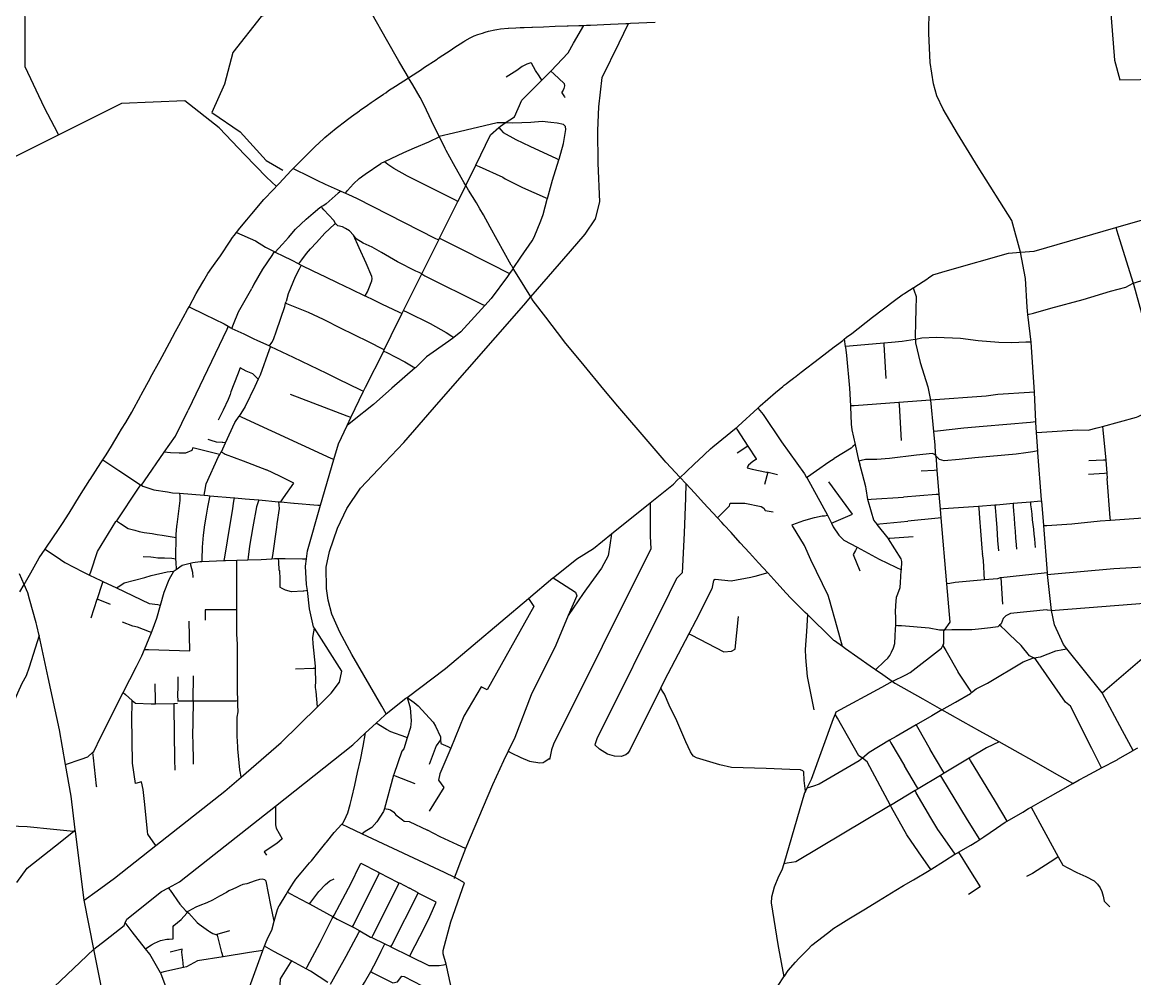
# Model space of a CAD drawing. Header units: inches. Extents: x 170101 to 178921, y 438267 to 453456.
# Drawn here: x 174148 to 175094, y 442726 to 443540 of the extents above; entities that cross this region are included whole.
import ezdxf

# ---------------------------------------------------------------- set-up
doc = ezdxf.new("R2010")
doc.units = ezdxf.units.IN
doc.header["$MEASUREMENT"] = 0

msp = doc.modelspace()

# ---------------------------------------------------------------- linework, layer by layer
for points in [[(174178.53, 443444.06), (174177.85, 443445.43), (174166.48, 443467.15), (174150.1, 443501.91), (174149.77, 443588.48), (174161.13, 443634.94)], [(174428.93, 443577.26), (174422.61, 443574.1), (174404.68, 443567.5), (174380.62, 443554.29), (174350.9, 443544.85), (174326.84, 443514.18), (174319.76, 443487.29), (174308.91, 443463.23), (174332.97, 443446.72), (174355.15, 443422.19), (174369.3, 443414.17)], [(175092.91, 442920.42), (175083.97, 442937.07), (175066.62, 442969.36), (175036.52, 443007.06), (175033.6, 443010.72), (175026.08, 443027.44), (175023.64, 443039.56), (175020.14, 443070.28), (175020.03, 443071.3), (175020.01, 443071.49), (175016.86, 443111.73), (175015.23, 443132.65), (175015.14, 443133.72), (175011.88, 443173.94), (175011.8, 443175.23), (175010.83, 443191.02), (175010.3, 443199.56), (175010.28, 443199.92), (175008.99, 443225.21), (175006.35, 443267.9), (175003.49, 443291.23), (175002.7, 443297.65), (175001.32, 443321.84), (174997.11, 443344.33), (174997.1, 443344.4), (174989.75, 443371.4), (174961.01, 443416.69), (174943.61, 443445.19), (174931.37, 443466.03), (174925.83, 443477.31), (174923.15, 443487.45), (174920.28, 443505.62), (174919.13, 443530.4), (174919.53, 443551.26)], [(175072.97, 443558.2), (175074.16, 443543.71), (175077.13, 443507.66), (175081.79, 443491.01), (175116.42, 443491.49), (175161.74, 443488.06), (175188.59, 443484.89), (175196.58, 443483.95), (175228.23, 443481.83), (175254.69, 443479.98), (175286.13, 443477.28), (175320.8, 443474.46), (175320.84, 443474.46), (175347.45, 443472), (175380.2, 443469.22), (175410.47, 443467.18), (175431.38, 443465.4), (175468.82, 443462.81), (175499.59, 443460.69)], [(175041.59, 442892.35), (175024.11, 442902.4), (175008.85, 442911.16), (174992.64, 442920.16), (174978.89, 442927.81), (174976.42, 442929.19), (174971.29, 442932.03), (174962.5, 442936.97), (174948.4, 442944.87), (174937.34, 442951.09), (174930.33, 442955.03), (174926.28, 442957.31), (174914.31, 442964.03), (174902.62, 442970.59), (174891.04, 442977.09), (174890.34, 442977.5), (174888.07, 442979.09), (174880.12, 442984.69), (174873.84, 442989.09), (174869.25, 442992.31), (174858.84, 442999.59), (174848.34, 443006.97), (174845.76, 443008.77), (174838.84, 443013.62), (174838.21, 443014.06), (174830.51, 443021.65), (174822.24, 443029.78), (174815.87, 443036.05), (174813.98, 443037.9), (174805.73, 443046.03), (174801.62, 443050.09), (174797.7, 443054.4), (174789.9, 443062.96), (174782.15, 443071.47), (174782.11, 443071.53), (174774.29, 443080.09), (174766.48, 443088.65), (174758.68, 443097.21), (174750.89, 443105.78), (174745.07, 443112.15), (174743.06, 443114.34), (174739.24, 443118.46), (174735.31, 443122.71), (174727.46, 443131.18), (174719.98, 443139.28), (174712.37, 443147.48), (174707.55, 443152.69), (174706.98, 443153.31), (174699.84, 443160.99), (174695.42, 443165.78), (174693.99, 443167.43), (174676.76, 443187.34), (174659.54, 443207.27), (174654.37, 443213.27), (174642.63, 443227.49), (174625.87, 443247.8), (174609.1, 443268.12), (174608.46, 443268.9), (174593.09, 443289.05), (174582.52, 443302.9), (174581.02, 443305.33), (174580.49, 443306.2), (174570.26, 443322.71), (174565.44, 443330.52), (174564.16, 443332.58), (174563.81, 443333.24), (174557.8, 443344.02), (174551.8, 443354.8), (174545.77, 443365.68), (174540.04, 443375.99), (174537.16, 443381.18), (174534.09, 443386.21), (174527.51, 443396.99), (174525.06, 443401.01), (174523.66, 443403.3), (174521.09, 443407.93), (174514.76, 443419.33), (174508.43, 443430.71), (174507.46, 443432.46), (174502.66, 443442.32), (174502.4, 443442.85), (174502.15, 443443.36), (174495.96, 443456.05), (174489.54, 443469.24), (174486.32, 443475.83), (174480.04, 443486.55), (174476.42, 443492.71), (174476.26, 443492.99), (174469.85, 443503.93), (174468.18, 443506.8), (174457.6, 443525.33), (174445.36, 443546.74)], [(174145.64, 443055.52), (174149.16, 443061.7), (174154.86, 443071.7), (174162.14, 443084.45), (174167.1, 443091.73), (174168.2, 443093.33), (174178.45, 443108.33), (174181.92, 443113.42), (174187.56, 443122.45), (174196.48, 443136.71), (174205.28, 443150.74), (174205.42, 443150.96), (174214.59, 443165.05), (174216.23, 443167.57), (174219.07, 443171.92), (174223.51, 443179.3), (174230.15, 443190.39), (174232.16, 443193.71), (174235.67, 443199.52), (174240.87, 443208.11), (174241.02, 443208.36), (174248.59, 443222.42), (174248.85, 443222.89), (174256.7, 443237.43), (174256.85, 443237.7), (174264.87, 443252.49), (174266.59, 443255.64), (174272.88, 443267.27), (174278.02, 443276.74), (174280.91, 443282.02), (174288.33, 443295.55), (174289.58, 443297.86), (174295.76, 443309.05), (174297.76, 443312.67), (174302.15, 443320.14), (174305.66, 443326.08), (174308.99, 443330.92), (174311.87, 443335.08), (174316.46, 443341.3), (174324.51, 443353.71), (174326.58, 443356.67), (174328.01, 443358.45), (174330.08, 443361.07), (174332.88, 443364.61), (174338.65, 443371.89), (174343.07, 443377.08), (174353.33, 443389.08), (174354.39, 443390.2), (174366.29, 443402.86), (174376.54, 443413.77), (174378.16, 443415.49), (174387.16, 443424.67), (174388.02, 443425.55), (174396.02, 443433.39), (174396.83, 443434.17), (174403.89, 443440.61), (174405.19, 443441.74), (174410.03, 443445.86), (174414.71, 443449.67), (174415.91, 443450.64), (174421.94, 443455.3), (174424.53, 443457.27), (174427.89, 443459.8), (174434.5, 443464.64), (174435.33, 443465.24), (174441.52, 443469.49), (174444.69, 443471.71), (174448.05, 443474.02), (174454.97, 443478.67), (174456.94, 443479.99), (174459.25, 443481.71), (174465.27, 443485.55), (174476.42, 443492.71), (174476.86, 443492.99), (174477.21, 443493.21), (174487.47, 443499.8), (174489.24, 443500.99), (174500.67, 443508.64), (174501.71, 443509.33), (174512.53, 443516.55), (174514.97, 443518.18), (174523.39, 443523.55), (174524.19, 443524.05), (174528.7, 443526.52), (174532.2, 443528.21), (174535.28, 443529.52), (174539.2, 443530.71), (174541.66, 443531.43), (174544.31, 443532.18), (174549.92, 443533.49), (174551.38, 443533.71), (174554.74, 443534.18), (174561.09, 443534.74), (174561.31, 443534.74), (174567.69, 443535.15), (174571.28, 443535.33), (174574.77, 443535.52), (174581.27, 443535.74), (174581.75, 443535.77), (174591.25, 443536.11), (174601.23, 443536.46), (174611.22, 443536.8), (174612.13, 443536.83), (174621.2, 443537.11), (174625.57, 443537.26), (174627.94, 443537.33), (174631.19, 443537.49), (174648.28, 443538.27), (174661.23, 443538.87), (174663.63, 443538.98), (174665.2, 443539.05), (174686.37, 443540.05)], [(174200.27, 442793.24), (174211.32, 442801.22), (174226.16, 442811.94), (174261.21, 442839.52), (174319.95, 442885.77), (174333.89, 442897.87), (174367.85, 442927.36), (174398.82, 442957.66), (174410.65, 442969.23), (174417.53, 442978.49), (174419.72, 442987.8), (174396.23, 443024.47), (174395.5, 443025.61), (174392.18, 443041.03), (174390.27, 443056.57), (174389.63, 443061.74), (174388.74, 443077.18), (174389.45, 443083.41), (174390.26, 443090.4), (174401.49, 443129.05), (174412.79, 443167.94), (174416.69, 443181.4), (174424.15, 443197.03), (174427.27, 443203.58), (174438.05, 443226.18), (174439.66, 443229.55), (174455.23, 443260.23), (174455.35, 443260.46), (174455.69, 443261.14), (174467.68, 443285.65), (174470.83, 443292.1), (174470.99, 443292.43), (174472.15, 443294.76), (174487.73, 443326.02), (174502.03, 443354.73), (174502.77, 443356.2), (174518.34, 443387.46), (174522.49, 443395.79), (174525.06, 443401.01), (174533.6, 443418.41), (174546.16, 443444), (174553.23, 443450.4), (174554.61, 443451.65), (174558.64, 443454.22), (174566.65, 443459.32), (174572.83, 443473.67), (174589.94, 443490.76), (174594.53, 443495.35), (174597.46, 443498.43), (174612.24, 443514), (174616.84, 443522.04), (174625.57, 443537.26)], [(174457.47, 442951.58), (174453.59, 442958.24), (174428.1, 443002.04), (174417.94, 443021.17), (174411.14, 443036.37), (174407.84, 443048.24), (174406.52, 443058.29), (174406.25, 443076.42), (174409.13, 443089.8), (174415.84, 443109.45), (174423.99, 443126.23), (174435.5, 443143.49), (174450.84, 443159.79), (174472.41, 443182.32), (174502.14, 443216.84), (174574.52, 443299.3), (174580.49, 443306.2), (174614.31, 443345.32), (174626.78, 443359.7), (174635.41, 443372.65), (174639.24, 443387.03), (174637.8, 443420.11), (174637.32, 443447.92), (174638.28, 443468.05), (174641.16, 443492.98), (174655.51, 443522.34), (174663.63, 443538.98)], [(174589.94, 443490.76), (174587.52, 443494.33), (174584.42, 443498.9), (174580.92, 443504.99), (174580.34, 443505.43), (174577.03, 443504.36), (174573.17, 443502.27), (174568.61, 443498.96), (174559.52, 443493.18)], [(174597.46, 443498.43), (174600.03, 443495.98), (174608.75, 443487.67), (174609.16, 443485.75), (174608.56, 443483.59), (174607.98, 443482.2), (174606.87, 443480.48), (174606.9, 443479.81), (174609.08, 443476.39), (174609.26, 443475.86)], [(174363.89, 443400.31), (174355.47, 443408.23), (174337.1, 443427.17), (174315.28, 443450.14), (174285.99, 443473.11), (174232.02, 443470.81), (174188.38, 443448.99), (174143.6, 443426.6), (174101.68, 443405.35), (174060.91, 443387.55), (174029.91, 443372.62)], [(174565.44, 443330.52), (174572.01, 443339.97), (174572.03, 443339.98), (174581.54, 443354.06), (174583.32, 443357.23), (174589.07, 443370.91), (174590.86, 443376.26), (174594.42, 443389.34), (174594.58, 443389.92), (174598.78, 443405.59), (174604.4, 443423.01), (174604.53, 443423.43), (174608.1, 443436.71), (174610.28, 443448.6), (174609.88, 443451.18), (174608.18, 443452.79), (174602.75, 443454.15), (174597.4, 443454.75), (174590.06, 443455.54), (174580.35, 443454.55), (174565.02, 443454.08), (174558.64, 443454.22), (174551.88, 443454.37), (174514.58, 443445.68), (174502.4, 443442.85)], [(174553.23, 443450.4), (174554.95, 443448.46), (174556.95, 443446.21), (174567.67, 443440.26), (174579.56, 443434.59), (174602.41, 443423.94), (174604.4, 443423.01)], [(174502.66, 443442.32), (174493.45, 443438.04), (174493.39, 443438.01), (174481.02, 443432.78), (174472.15, 443428.82), (174455.84, 443421.18), (174452.66, 443419.7)], [(174422.6, 443394.57), (174424.51, 443396.76), (174429.51, 443402.51), (174434.26, 443406.94), (174439.49, 443410.59), (174452.66, 443419.7)], [(174518.34, 443387.46), (174515.75, 443388.76), (174475.55, 443408.9), (174463.88, 443415.36), (174458.81, 443419.03), (174455.84, 443421.18)], [(174533.6, 443418.41), (174536.46, 443417.13), (174556.67, 443408.1), (174558.74, 443406.64), (174573.41, 443399.31), (174592.59, 443390.8), (174594.58, 443389.92)], [(174378.16, 443415.49), (174392.1, 443408.59), (174398.19, 443405.58), (174405.52, 443402.27), (174418.15, 443396.58), (174418.79, 443396.29), (174422.6, 443394.57), (174425.41, 443393.3), (174432.11, 443390.27), (174499.43, 443356.05), (174502.03, 443354.73)], [(174418.79, 443396.29), (174416.61, 443394.42), (174406.19, 443385.43), (174404.22, 443383.89), (174402.26, 443383.05)], [(174362.96, 443344.45), (174365.75, 443347.55), (174369.11, 443351.26), (174374.09, 443356.74), (174380.17, 443363.79), (174389.15, 443372.33), (174395.25, 443377.63), (174401.01, 443382.42), (174402.26, 443383.05)], [(174487.73, 443326.02), (174485.39, 443326.97), (174482.45, 443328.16), (174466.92, 443336.25), (174453.44, 443344.17), (174445.36, 443348.61), (174437.75, 443351.94), (174431.73, 443355.71), (174429.51, 443358.76), (174429.46, 443358.81), (174426.02, 443362.4), (174422.77, 443364.57), (174420.31, 443365.99), (174416.19, 443366.84), (174414.45, 443368.43), (174414.2, 443368.84), (174412.71, 443371.28), (174404.23, 443380.41), (174402.79, 443382.11), (174402.26, 443383.05)], [(174208.62, 442751.42), (174218.62, 442759.09), (174234.31, 442771.49), (174235.26, 442773.89), (174236.54, 442777.1), (174266.15, 442800.56), (174271.96, 442803.66), (174281.38, 442808.7), (174363.02, 442873.23), (174428.96, 442925.35), (174439.76, 442935.35), (174448.79, 442943.7), (174456.29, 442950.64), (174457.47, 442951.58), (174474.18, 442964.84), (174475.22, 442965.62), (174507.84, 442990.33), (174578.57, 443049.79), (174599.27, 443067.2), (174599.39, 443067.3), (174619.71, 443083.45), (174633.68, 443092.15), (174649.2, 443104.67), (174681.87, 443131.03), (174701.83, 443147.13), (174705.11, 443150.4), (174707.55, 443152.69), (174712.37, 443157.2), (174720.11, 443164.45), (174722.89, 443167.06), (174733.42, 443176.92), (174735.43, 443178.8), (174755.05, 443194.82), (174755.08, 443194.84), (174755.67, 443195.32), (174756.25, 443195.86), (174756.83, 443196.39), (174773.64, 443211.75), (174773.96, 443212.03), (174774.05, 443212.11), (174774.8, 443212.78), (174775.62, 443213.5), (174788.67, 443225.05), (174794.76, 443230.08), (174796.16, 443231.17), (174797.72, 443232.38), (174799.55, 443233.79), (174803.93, 443237.17), (174804.34, 443237.49), (174804.69, 443237.76), (174810.57, 443242.31), (174826.02, 443254.13), (174838.69, 443263.86), (174842.42, 443266.72), (174845.81, 443269.32), (174846.99, 443270.23), (174849.15, 443271.89), (174853.52, 443275.24), (174871.24, 443289.06), (174889.8, 443303.15), (174896.47, 443308.04), (174897.2, 443308.57), (174898.3, 443309.27), (174899.64, 443310.11), (174905.83, 443314.02), (174906.35, 443314.34), (174910.25, 443316.8), (174914.4, 443319.41), (174917.31, 443321.25), (174918.99, 443322.42), (174922.61, 443324.97), (174935.16, 443328.75), (174986.81, 443343.47), (174997.11, 443344.33), (175008.89, 443345.31), (175078.33, 443365.24), (175101.09, 443371.77)], [(174383, 443334.3), (174385.52, 443337.76), (174389.54, 443343.3), (174392.94, 443347.13), (174398.05, 443352.6), (174405.22, 443360.63), (174413.44, 443368.15), (174414.2, 443368.84)], [(175078.33, 443365.24), (175080.06, 443359.67), (175093.03, 443318.05), (175093.31, 443317.15), (175105.94, 443270.87), (175120.71, 443216.78), (175121.51, 443213.84)], [(174330.08, 443361.07), (174346.16, 443354.08), (174354.74, 443348.64), (174362.15, 443344.87), (174362.96, 443344.45), (174369.85, 443340.96), (174376.35, 443337.67), (174383, 443334.3), (174383.37, 443334.11), (174385.11, 443333.26), (174394.91, 443328.49), (174405.75, 443323.24), (174415.62, 443318.49), (174427.47, 443312.83), (174439.1, 443307.27), (174439.56, 443307.05), (174446.57, 443303.71), (174453.38, 443300.46), (174468.28, 443293.32), (174470.83, 443292.1)], [(174439.56, 443307.05), (174441.35, 443310.7), (174442.7, 443313.47), (174445.1, 443319.81), (174445.41, 443321.97), (174445.1, 443323.57), (174440.3, 443334.89), (174434.33, 443348.07), (174429.46, 443358.81)], [(174502.77, 443356.2), (174505.53, 443354.86), (174512.46, 443351.5), (174550.78, 443332.07), (174557.74, 443328.5), (174562.31, 443326.16)], [(174362.15, 443344.87), (174359.94, 443341.56), (174352.07, 443329.74), (174344.58, 443317.2), (174342.94, 443313.29)], [(174385.11, 443333.26), (174383.37, 443329.96), (174379.84, 443323.24), (174373.8, 443309.03), (174372.11, 443302.29)], [(174565.44, 443330.52), (174562.31, 443326.16), (174560.53, 443323.67), (174546.75, 443304.99), (174541.22, 443298.89), (174520.88, 443276.46), (174514.9, 443271.83), (174510.72, 443268.59), (174491.63, 443255.21), (174482.49, 443246.36), (174482.08, 443246.01), (174462.1, 443228.77), (174446.63, 443214.86), (174428.6, 443200.56), (174424.15, 443197.03)], [(174487.73, 443326.02), (174490.33, 443324.22), (174538.19, 443300.39), (174541.22, 443298.89)], [(175003.49, 443291.23), (175008.07, 443292.5), (175022.97, 443296.61), (175050.41, 443304.1), (175073.85, 443311.08), (175086.82, 443314.57), (175093.03, 443318.05), (175093.06, 443318.07), (175099.54, 443320.06), (175108.77, 443321.81), (175139.95, 443320.81), (175154.17, 443319.07), (175157.52, 443317.95), (175160.9, 443316.82), (175183.29, 443314.57), (175195.58, 443313.33), (175201.01, 443312.72), (175203.85, 443312.4), (175216.99, 443312.02), (175221.14, 443312.35)], [(174326.04, 443279.5), (174327.45, 443283.04), (174331.63, 443293.56), (174342.94, 443313.29)], [(174905.83, 443314.02), (174906.47, 443312.18), (174908.43, 443306.54), (174908.13, 443295.17), (174907.84, 443285.26), (174907.55, 443271.85), (174907.66, 443270.15), (174907.84, 443267.19), (174911.63, 443250.57), (174918.34, 443229.87), (174920.55, 443218.37), (174923.17, 443191.76), (174924.31, 443180.1), (174924.62, 443173.62), (174924.71, 443171.65)], [(174289.58, 443297.86), (174302.9, 443291.37), (174319.54, 443283.27), (174322.99, 443281.25), (174325.16, 443279.99), (174325.68, 443279.67), (174326.04, 443279.5), (174336.16, 443274.77), (174344.8, 443270.74), (174347.21, 443269.61), (174358.05, 443264.54), (174358.24, 443264.46), (174358.82, 443264.2), (174358.87, 443264.18), (174368.66, 443259.49), (174378.16, 443254.93), (174392.4, 443248.11), (174406.65, 443241.27), (174416.15, 443236.71), (174435.63, 443227.34), (174438.05, 443226.18)], [(174358.05, 443264.54), (174359.91, 443267.44), (174361.55, 443270), (174364, 443277.44), (174371.12, 443297.99), (174371.78, 443300.89), (174372.11, 443302.29)], [(174455.69, 443261.14), (174453.25, 443262.38), (174443.9, 443267.13), (174428.91, 443274.45), (174419.5, 443279.15), (174404, 443287), (174391.1, 443293.09), (174372.87, 443300.45), (174371.78, 443300.89)], [(174472.15, 443294.76), (174475.12, 443293.3), (174494.69, 443283.68), (174508.4, 443276.1), (174513.29, 443272.88), (174514.9, 443271.83)], [(174322.99, 443281.25), (174321.68, 443278.52), (174288.71, 443210)], [(174846.99, 443270.23), (174847.96, 443264.19), (174848.09, 443263.39), (174848.96, 443256.4), (174851.59, 443228.71), (174852.43, 443213.49), (174852.46, 443212.97), (174853.04, 443198.1), (174853.64, 443193.2), (174856.44, 443180.61), (174859.33, 443167.52), (174859.62, 443166.61), (174860.42, 443164.13), (174860.43, 443164.1)], [(175006.35, 443267.9), (175001.66, 443267.7), (174989.75, 443267.19), (174978.68, 443267.48), (174961.19, 443268.94), (174946.06, 443270.81), (174925.33, 443271.85), (174913.3, 443271.12), (174907.66, 443270.15), (174907.46, 443270.12), (174896.38, 443268.22), (174887.44, 443267.48), (174880.85, 443266.93), (174851.58, 443264.5), (174847.96, 443264.19)], [(174358.82, 443264.2), (174357.78, 443261.29), (174350.03, 443239.65), (174348.5, 443236.31), (174345.65, 443230.13), (174337.21, 443213.1), (174332.17, 443204.86)], [(174455.23, 443260.23), (174457.88, 443258.87), (174473.12, 443251.02), (174480.45, 443246.92), (174482.08, 443246.01)], [(174880.85, 443266.93), (174880.92, 443265.72), (174882.65, 443236.98)], [(174348.5, 443236.31), (174346.42, 443238.34), (174343.83, 443240.86), (174338.24, 443243.19), (174333.21, 443245.84), (174330.84, 443239.96), (174325.26, 443225.66), (174324.7, 443223.35), (174322.91, 443218.89), (174318.76, 443209.99), (174314.38, 443201.47)], [(174427.27, 443203.58), (174424.2, 443204.76), (174375.99, 443223.35)], [(175008.99, 443225.21), (175004.69, 443224.93), (174977.8, 443223.17), (174967.89, 443221.71), (174920.55, 443218.37), (174893.68, 443216.45), (174855.69, 443213.73), (174852.43, 443213.49)], [(174773.64, 443211.75), (174773.91, 443211.4), (174778.08, 443206.14), (174793.88, 443182.87), (174813.41, 443155.86), (174815.15, 443152.71), (174815.21, 443152.59), (174832.97, 443120.5), (174833.87, 443118.87), (174836.25, 443113.93), (174837.83, 443110.66), (174842.49, 443103.51), (174846.91, 443099.46), (174858.26, 443093.27), (174876.92, 443083.11), (174891.11, 443076.44), (174895.77, 443074.26)], [(174893.68, 443216.45), (174893.8, 443214.52), (174895.66, 443184.07)], [(175010.83, 443191.02), (175015.33, 443191.3), (175045.73, 443193.24), (175054.6, 443192.92), (175062.52, 443194.82), (175067.05, 443196.07), (175095.83, 443204), (175097.35, 443204.42), (175105.46, 443208.56), (175121.51, 443213.84), (175125.18, 443215.05), (175168.7, 443216.66), (175171.17, 443216.75), (175212, 443219.28), (175212.17, 443219.28), (175217.1, 443219.25), (175220.68, 443219.23), (175223.54, 443219.21)], [(174249, 443146.1), (174251.61, 443149.85), (174268.51, 443174.11), (174278.09, 443187.88), (174288.71, 443210)], [(174302.4, 443137.56), (174303.03, 443140.87), (174304.27, 443147.34), (174314.79, 443170.62), (174315.71, 443172.16), (174317.05, 443174.39), (174317.18, 443174.61), (174320.71, 443182.28), (174328.65, 443199.57), (174332.17, 443204.86)], [(174412.79, 443167.94), (174410.66, 443168.91), (174334.75, 443203.68), (174332.17, 443204.86)], [(174755.05, 443194.82), (174755.66, 443193.87), (174765.13, 443179.3), (174772.11, 443168.56), (174772.11, 443167.99), (174771.76, 443167.57), (174769.36, 443166.26), (174765.78, 443163.17), (174765.03, 443162.18), (174764.44, 443160.89), (174768.81, 443159.72), (174781.04, 443157.23), (174782, 443157.18), (174782.51, 443157.15), (174790.33, 443155.24)], [(175010.28, 443199.92), (175005.71, 443199.52), (174965.45, 443196), (174948.8, 443194.54), (174926.44, 443192.12), (174923.17, 443191.76)], [(175067.05, 443196.07), (175067.3, 443193.3), (175069.71, 443167.54), (175069.72, 443167.39), (175070.56, 443156.3), (175070.9, 443151.76)], [(174320.71, 443182.28), (174318.34, 443182.42), (174317.73, 443182.45), (174312.9, 443182.67), (174308.41, 443184.15), (174305.79, 443185.04)], [(174315.71, 443172.16), (174313.36, 443172.76), (174292.81, 443177.99), (174291.88, 443175.61), (174286.43, 443173.4), (174281.3, 443173.26), (174273.67, 443173.77), (174268.51, 443174.11)], [(174317.05, 443174.39), (174319.37, 443173), (174320.33, 443172.43), (174335.59, 443166.89), (174355.36, 443159.25)], [(174765.13, 443179.3), (174755.93, 443173.5)], [(174856.44, 443180.61), (174854.58, 443178.96), (174853.15, 443177.69), (174838.65, 443168.75)], [(175011.8, 443175.23), (175007.61, 443174.59), (175001.73, 443173.7), (174993.54, 443172.45), (174958.18, 443169.27), (174944.86, 443168.08), (174932.07, 443166.71), (174928.25, 443168.08), (174925.42, 443170.93), (174924.71, 443171.65), (174924.44, 443171.92), (174922.29, 443173.16), (174908.72, 443171.58), (174885.69, 443168.95), (174874.99, 443167.92), (174865.16, 443167.88), (174861.62, 443167.07), (174859.62, 443166.61)], [(174216.23, 443167.57), (174229.71, 443158.74), (174248.35, 443146.53), (174249, 443146.1), (174250.25, 443145.29), (174259.76, 443142.11), (174271.26, 443140.33), (174275.37, 443139.71), (174281.56, 443139.22), (174302.4, 443137.56), (174305.71, 443137.3), (174307.36, 443137.15), (174327.89, 443135.31), (174328.68, 443135.24), (174337.35, 443134.58), (174348.68, 443133.65), (174349, 443133.62), (174365.74, 443132.06), (174367.23, 443131.93), (174367.62, 443131.89), (174378.74, 443130.77), (174378.99, 443130.74), (174399.09, 443129.23), (174401.49, 443129.05)], [(174815.21, 443152.59), (174815.89, 443153.09), (174823.63, 443158.71), (174834.03, 443165.97), (174838.65, 443168.75)], [(174873.84, 442989.09), (174881.43, 442996.3), (174884.18, 442998.92), (174886.04, 443001.19), (174887.48, 443004.07), (174889.13, 443007.78), (174890.07, 443011.56), (174890.37, 443017.88), (174890.74, 443023.56), (174890.92, 443026.69), (174891.09, 443029.59), (174890.94, 443033.68), (174890.79, 443038.47), (174891.1, 443043.78), (174891.52, 443050.84), (174892.68, 443053.65), (174894.86, 443059), (174895.13, 443063.37), (174895.72, 443073.5), (174895.77, 443074.26), (174896.18, 443081.28), (174895.51, 443083.47), (174890.1, 443092.06), (174884.71, 443100.62), (174884.6, 443100.78), (174884.45, 443100.96), (174884.44, 443100.97), (174875.16, 443112.78), (174875.04, 443112.93), (174875.04, 443112.93), (174872.32, 443116.4), (174870.32, 443123.06), (174867.24, 443134.01), (174867.24, 443134.03), (174865.89, 443142.9), (174865.44, 443144.65), (174862.68, 443155.5), (174860.43, 443164.1)], [(174888.07, 442979.09), (174899.51, 442984.74), (174903.33, 442986.78), (174929.86, 443007.49), (174931.09, 443009.63), (174931.95, 443011.12), (174932, 443022.31), (174932.46, 443022.92), (174937.4, 443029.51), (174934.57, 443062.18), (174929.71, 443118.33), (174929.07, 443125.69), (174927.98, 443138.29), (174926.21, 443158.79), (174926.19, 443158.98), (174925.64, 443167.57), (174925.42, 443170.93)], [(175069.71, 443167.54), (175067.72, 443167.44), (175055.43, 443166.77)], [(174367.62, 443131.89), (174370.03, 443135.34), (174378.84, 443147.97), (174366.94, 443153.92), (174355.36, 443159.25)], [(174782, 443157.18), (174779.26, 443146.77)], [(174926.21, 443158.79), (174923.81, 443158.65), (174912.49, 443158)], [(175070.56, 443156.3), (175068.6, 443156.17), (175054.99, 443155.31)], [(174248.35, 443146.53), (174246.33, 443143.51), (174227.78, 443115.84), (174227.29, 443115.11)], [(174712.37, 443147.48), (174711.94, 443135.33), (174710.88, 443105.18), (174709.36, 443071.5), (174704.54, 443066.88), (174698.11, 443054.1), (174636.71, 442930.3), (174634.98, 442925.19)], [(174836.25, 443113.93), (174854.15, 443121.53), (174833.99, 443149.03)], [(175073.68, 443116.39), (175073.53, 443118.32), (175070.9, 443151.76)], [(174281.56, 443139.22), (174281.62, 443136.49), (174281.69, 443133.24), (174279.1, 443112.61), (174279.01, 443111.4), (174278.25, 443104.13), (174278.21, 443101.66), (174277.93, 443085.29), (174278.06, 443083.1), (174278.2, 443080.7), (174278.56, 443074.5)], [(174307.36, 443137.15), (174306.77, 443134.44), (174305.22, 443127.36), (174304.1, 443120.71), (174302.77, 443112.46), (174301.54, 443103.53), (174300.66, 443093.52), (174300.55, 443082.97), (174300.53, 443081.26)], [(174327.89, 443135.31), (174327.48, 443132.42), (174326.32, 443124.22), (174324.38, 443112.63), (174319.66, 443084.77), (174319.19, 443081.99)], [(174867.24, 443134.01), (174869.96, 443134.18), (174897.61, 443135.92)], [(174927.98, 443138.29), (174925.5, 443138.1), (174897.61, 443135.92)], [(174349, 443133.62), (174347.94, 443130.33), (174347.08, 443127.67), (174343.94, 443110.67), (174341.09, 443094.25), (174340, 443084.97), (174339.73, 443082.62)], [(174365.74, 443132.06), (174365.99, 443128.99), (174366.21, 443126.23), (174364.37, 443113.15), (174364.09, 443110.53), (174360.51, 443086.44), (174360.08, 443083.58)], [(174681.87, 443131.03), (174681.94, 443122.33), (174682.1, 443102.65), (174682.46, 443092.03), (174599.74, 442925.79), (174597.97, 442920.93), (174596.63, 442914), (174596.39, 442912.74)], [(174739.24, 443118.46), (174746.86, 443126.02), (174749.52, 443128.66), (174750.12, 443130.84), (174762.47, 443130.89), (174776.57, 443127.95), (174778.6, 443126.53), (174779.78, 443124.56), (174786.69, 443123.37)], [(175015.23, 443132.65), (175011.72, 443132.34), (175005.59, 443131.79), (174990.81, 443130.47), (174976.74, 443129.22), (174975.35, 443129.11), (174961.53, 443128.09), (174931.52, 443125.87), (174929.07, 443125.69)], [(174961.53, 443128.09), (174961.64, 443126.51), (174962.2, 443117.95), (174963.09, 443107.42), (174964.3, 443092.56), (174964.56, 443089.03), (174964.86, 443088.08), (174964.86, 443088.07)], [(174975.35, 443129.11), (174975.5, 443127.26), (174976.07, 443120.26), (174976.88, 443109.81), (174977.71, 443099.16), (174978.45, 443090.26)], [(174990.81, 443130.47), (174990.97, 443128.34), (174991.29, 443124.09), (174991.69, 443118.3), (174992.16, 443112.59), (174992.55, 443106.97), (174992.97, 443101.44), (174993.43, 443095.4), (174993.71, 443091.75)], [(175005.59, 443131.79), (175005.79, 443129.52), (175006.21, 443126.09), (175006.66, 443121.45), (175007.17, 443116.68), (175007.61, 443112.79), (175008.07, 443108.62), (175008.51, 443104.49), (175008.93, 443100.52), (175009.34, 443096.53), (175009.73, 443093.09)], [(174227.78, 443115.84), (174231.36, 443113.56), (174237.84, 443109.42), (174243.33, 443107.76), (174247.14, 443106.66), (174251.45, 443105.74), (174258.07, 443104.89), (174262.38, 443104.3), (174266.76, 443103.65), (174277.03, 443101.86), (174278.21, 443101.66)], [(174845.76, 443008.77), (174841.12, 443025.48), (174834.69, 443048.55), (174833.36, 443052.29), (174818.64, 443082.6), (174813.33, 443094.87), (174803.04, 443111.47), (174802.96, 443112.48), (174803.54, 443112.75), (174812.85, 443116.13), (174821.78, 443118.52), (174828.45, 443119.93), (174830.41, 443120.18), (174832.97, 443120.5)], [(174929.71, 443118.33), (174927.14, 443118.06), (174901.31, 443115.42)], [(175016.86, 443111.73), (175019.57, 443111.91), (175040.87, 443113.32), (175065.06, 443115.75), (175073.68, 443116.39), (175101.63, 443118.45), (175103.59, 443118.6)], [(174205.01, 443069.64), (174205.93, 443072.37), (174211.76, 443089.63), (174227.29, 443115.11)], [(174875.04, 443112.93), (174877.51, 443113.16), (174901.31, 443115.42)], [(174649.2, 443104.67), (174647.65, 443095.24), (174646.13, 443085.96), (174640.44, 443075.46), (174633.68, 443066.21), (174627.86, 443057.91), (174625.1, 443053.9), (174612.34, 443035.38)], [(174884.45, 443100.96), (174885.83, 443101.06), (174905.68, 443102.51)], [(174167.1, 443091.73), (174180.26, 443082.78), (174183.95, 443080.27), (174199.23, 443072.46), (174205.01, 443069.64), (174214.51, 443064.99), (174216.21, 443064.18), (174227.84, 443058.69), (174255.64, 443045.56), (174262.89, 443044.54), (174265.28, 443044.2)], [(174858.26, 443093.27), (174856.84, 443090.71), (174854.82, 443087.04), (174860.53, 443073.33)], [(174966.58, 443065.62), (174966.58, 443065.63), (174965.56, 443082.01), (174964.86, 443088.07)], [(174184.48, 442908.52), (174197.89, 442913.1), (174203.59, 442915.05), (174207.52, 442918.74), (174208.45, 442919.61), (174214.47, 442932.05), (174233.6, 442969.71), (174244.86, 442991.86), (174249.32, 443001.05), (174251.59, 443006.37), (174257.72, 443020.76), (174258.31, 443022.14), (174262.1, 443032.99), (174265.23, 443044.02), (174265.28, 443044.2), (174268.37, 443055.08), (174272.54, 443065.77), (174276.7, 443072.98), (174276.89, 443073.3), (174278.56, 443074.5), (174283.65, 443078.18), (174290.46, 443079.91), (174292.73, 443080.49), (174299.15, 443081.21), (174300.53, 443081.26), (174319.19, 443081.99), (174320.65, 443082.05), (174330.25, 443082.34), (174339.56, 443082.61), (174339.73, 443082.62), (174351.03, 443082.86), (174360.08, 443083.58), (174362.43, 443083.77), (174365.43, 443083.79), (174371.25, 443083.82), (174386.18, 443083.48), (174389.45, 443083.41)], [(174278.06, 443083.1), (174276.78, 443083.37), (174275.01, 443083.74), (174268.7, 443084.06), (174264.23, 443084.18), (174263, 443084.06), (174259.25, 443084.63), (174257.06, 443084.84), (174250.52, 443085.2)], [(174290.46, 443079.91), (174290.88, 443078.25), (174292.45, 443072.07), (174292.69, 443067.63)], [(174333.89, 442897.87), (174333.36, 442901.26), (174332.94, 442903.93), (174331.12, 442921.99), (174331.04, 442923.46), (174330.51, 442932.71), (174330.61, 442948.71), (174331.37, 442953.3), (174331.22, 442959.36), (174331.14, 442962.56), (174330.92, 442971.36), (174330.75, 442983.36), (174330.9, 442995.33), (174330.73, 443007.3), (174330.7, 443010.86), (174330.34, 443019.3), (174330.32, 443040.11), (174330.26, 443079.58), (174330.25, 443082.34)], [(174365.43, 443083.79), (174365.59, 443080.87), (174365.98, 443073.89), (174366.53, 443073.58), (174366.77, 443066.25), (174366.95, 443059.47)], [(175020.14, 443070.28), (175022.92, 443070.51), (175076.46, 443075.12), (175107.31, 443077.02), (175128.69, 443078.34), (175132.65, 443078.58)], [(174222.18, 442683.51), (174208.62, 442751.42), (174200.27, 442793.24), (174192.93, 442851.47), (174192.75, 442852.87), (174189.13, 442881.62), (174184.48, 442908.52), (174179.39, 442937.98), (174169.64, 442982.52), (174161.97, 443018.33), (174160.14, 443026.87), (174159.51, 443029.06), (174153.83, 443049.15), (174152.33, 443054.46), (174149.16, 443061.7), (174145.26, 443070.62)], [(174227.84, 443058.69), (174230.69, 443060.52), (174234.42, 443062.93), (174251.98, 443067.73), (174257.39, 443069.27), (174271.01, 443072.29), (174273.61, 443072.61), (174276.7, 443072.98)], [(174782.15, 443071.47), (174770.94, 443068.55), (174767.56, 443067.67), (174750.83, 443064.52), (174737.44, 443066.04), (174735.88, 443064.91), (174734.38, 443057.86), (174720.99, 443031.05), (174715.04, 443019.69), (174694.03, 442979.62), (174691.06, 442973.67), (174664.7, 442920.81), (174662.95, 442918.12), (174661.32, 442916.72), (174657.26, 442915.43), (174651.69, 442915.54), (174645.8, 442917.46), (174638.74, 442921.53), (174634.98, 442925.19)], [(175020.01, 443071.49), (175017.35, 443071.21), (174998.78, 443069.28), (174980.47, 443067.38), (174980.29, 443067.36), (174979.72, 443067.2), (174977.57, 443066.58), (174966.61, 443065.62), (174966.58, 443065.62), (174966.43, 443065.6), (174941.41, 443063.41), (174937.02, 443062.62), (174934.57, 443062.18)], [(175066.62, 442969.36), (175069, 442971.41), (175112.52, 443008.9), (175134.71, 443028), (175138.3, 443029.92), (175181.75, 443053.06), (175197.1, 443061.24), (175219.72, 443073.28), (175222.75, 443074.9)], [(174216.21, 443064.18), (174215.38, 443061.66), (174211.35, 443049.52), (174211.18, 443049.02), (174205.96, 443033.05)], [(174390.27, 443056.57), (174387.4, 443056.03), (174386.72, 443055.9), (174376.9, 443055.31), (174371.67, 443056.9), (174368.86, 443058.34), (174366.95, 443059.47)], [(174599.39, 443067.3), (174602.59, 443065.25), (174618.43, 443055.12), (174619.46, 443052.06), (174612.34, 443035.38), (174601.58, 443010.17), (174580.64, 442967.78), (174566.85, 442931.51), (174561.14, 442919.79), (174557.14, 442911.6), (174547.95, 442891.16), (174524.97, 442837.03), (174524.97, 442837.02), (174520.45, 442825.94), (174516.62, 442815.64), (174515.54, 442812.72), (174515.12, 442811.61)], [(174980.47, 443067.38), (174981.75, 443044.78)], [(174211.35, 443049.52), (174211.87, 443049.31), (174222.57, 443044.99)], [(174578.57, 443049.79), (174580.76, 443046.38), (174582.98, 443042.93), (174543.33, 442971.97), (174538.11, 442974.58), (174523.5, 442949.53), (174512.24, 442922.56), (174503.06, 442900.57), (174501.78, 442895.3), (174506.27, 442889.11), (174493.94, 442868.78)], [(174330.32, 443040.11), (174328.1, 443040.11), (174303.4, 443040.11), (174303.36, 443031.41)], [(175023.64, 443039.56), (175020.25, 443039.9), (175019.23, 443040), (174988.7, 443036.93), (174984.68, 443035.03), (174982.38, 443032.59), (174980.68, 443028.16), (174979.39, 443026.99), (174977.81, 443025.57), (174971.66, 443024.86), (174961.48, 443023.67), (174955.8, 443023.2), (174938.76, 443023.2), (174932.46, 443022.92), (174928.11, 443022.72), (174919.35, 443024.38), (174895.75, 443026.44), (174892.84, 443026.59), (174890.92, 443026.69)], [(175023.64, 443039.56), (175026.63, 443039.79), (175131.32, 443047.9), (175135.47, 443048.23)], [(174251.59, 443006.37), (174255.08, 443006.28), (174290.38, 443005.35), (174289.82, 443030.48)], [(174715.04, 443019.69), (174716.81, 443018.76), (174744.68, 443004.25), (174751.1, 443005.03), (174754.24, 443006.55), (174757.26, 443034.5)], [(174815.87, 443036.05), (174814.94, 443021.67), (174813.96, 443006.49), (174814.07, 442999.6), (174815.71, 442983.53), (174821.21, 442954.91)], [(174257.72, 443020.76), (174256.07, 443021.39), (174245.82, 443025.25), (174241.73, 443026.08), (174232.85, 443029.56)], [(174398.82, 442957.66), (174397.65, 442970.52), (174397.33, 442974.01), (174397.49, 442980.06), (174397.2, 442988.29), (174397.23, 442990.24), (174397.25, 442992.18), (174395.33, 443011.1), (174394.8, 443016.38), (174395.11, 443018.18), (174396.23, 443024.47)], [(175066.11, 442905.68), (175057.83, 442922.06), (175039.56, 442958.2), (175035.56, 442961.43), (175010.17, 442997.83), (175008.15, 442999.22), (175007.52, 442999.65), (175004.91, 443001.07), (174997.65, 443009.84), (174987.73, 443019.02), (174984.08, 443022.91), (174980.85, 443025.72), (174979.39, 443026.99)], [(174161.97, 443018.33), (174153.39, 442991.44), (174150.96, 442983.84), (174147.3, 442977.57), (174143.64, 442969.2), (174138.94, 442958.75), (174136.02, 442949.54), (174133.68, 442936.8), (174132.57, 442930.23), (174131.77, 442924.88), (174131.93, 442919.38), (174132.35, 442914.62), (174129.65, 442859.21), (174129.51, 442856.31)], [(174930.33, 442955.03), (174941.86, 442961.54), (174954.62, 442969), (174955.49, 442969.74), (174959.35, 442973.02), (174969.06, 442977.76), (174999.35, 442995.8), (175008.15, 442999.22), (175008.35, 442999.29), (175014.16, 443000.07), (175027.07, 443005.33), (175033.29, 443006.47), (175036.52, 443007.06)], [(174931.09, 443009.63), (174933.5, 443005.49), (174944.22, 442987.06)], [(174280.2, 442962.27), (174280.19, 442963.25), (174280.15, 442966.92), (174280.19, 442975.13), (174280.32, 442982.99)], [(174293.12, 442962.34), (174293.08, 442963.58), (174293.41, 442983.58), (174293.42, 442983.88)], [(174397.23, 442990.24), (174395.32, 442990.18), (174380.22, 442989.65)], [(174955.49, 442969.74), (174954.2, 442971.7), (174944.22, 442987.06)], [(174260.96, 442960.26), (174260.95, 442962.78), (174260.88, 442977.03)], [(174814.19, 442885.92), (174813.17, 442894.98), (174812.74, 442902.43), (174811.88, 442903.23), (174809.84, 442903.91), (174800.85, 442904.34), (174780.82, 442905.27), (174751.17, 442905.88), (174741.31, 442908.35), (174721.47, 442914.08), (174718.79, 442915.73), (174717.71, 442917.04), (174716.26, 442919.42), (174712.47, 442927.8), (174704.61, 442945.77), (174698.25, 442958.87), (174694.08, 442968.27), (174692.06, 442971.89), (174691.06, 442973.67)], [(174888.07, 442979.09), (174878.73, 442974.04), (174840.06, 442953.15), (174839.34, 442951.48), (174837.61, 442947.46), (174819, 442895.69), (174815.38, 442888.33), (174814.19, 442885.92), (174813.42, 442884.35), (174795.66, 442824.14), (174794.06, 442818.72), (174791.13, 442813.18), (174787.61, 442804.19), (174785.26, 442795.58), (174784.87, 442790.87), (174790.74, 442755.36), (174791.3, 442752.41), (174795.88, 442727.83)], [(174233.6, 442969.71), (174235.47, 442968.06), (174241.15, 442963.07), (174243.94, 442960.62), (174257.28, 442960.2), (174260.96, 442960.26), (174276.65, 442960.53), (174279.68, 442960.58)], [(174475.22, 442965.62), (174477.06, 442958.74), (174477.76, 442956.6), (174478.58, 442945.64), (174477.93, 442940.07), (174475.25, 442931.27), (174472.35, 442921.74), (174470.56, 442919.95), (174463.73, 442900.06), (174463.54, 442899.38), (174455.81, 442871.13), (174455.11, 442868.57), (174449.46, 442859.77), (174445.04, 442855.08), (174439.58, 442851.42), (174436.95, 442849.65)], [(174475.22, 442965.62), (174481.13, 442961.14), (174484.53, 442958.57), (174497.19, 442944.42), (174499.42, 442941.04), (174503.5, 442932.21), (174503.69, 442929.65), (174503.93, 442926.54), (174509.68, 442923.78), (174512.24, 442922.56)], [(174261.21, 442839.52), (174259.01, 442842.8), (174254.59, 442849.37), (174254.16, 442851.52), (174251.92, 442874.52), (174250.54, 442887.2), (174249.22, 442893.76), (174244.04, 442892.36), (174241.54, 442909.8), (174241.03, 442948.72), (174241.12, 442959.63), (174241.15, 442963.07)], [(174276.65, 442960.53), (174276.69, 442957.73), (174277.34, 442912.77), (174277.44, 442903.86)], [(174331.14, 442962.56), (174329.7, 442962.55), (174293.12, 442962.34), (174286.64, 442962.31), (174280.2, 442962.27), (174279.64, 442962.26)], [(174293.12, 442962.34), (174293.09, 442961.15), (174292.52, 442931.59), (174292.68, 442928.81), (174293.09, 442910.18), (174293.18, 442908.82)], [(174930.33, 442955.03), (174921.63, 442949.99), (174908.31, 442942.27), (174891.21, 442932.36), (174885.68, 442929.1), (174868.27, 442918.8), (174862.55, 442913.91), (174859.92, 442911.66), (174825.82, 442891.8), (174820.9, 442890.16), (174815.38, 442888.33)], [(174920.79, 442819.3), (174910.34, 442834.34), (174900.4, 442848.65), (174887.35, 442871.94), (174886.42, 442873.69), (174866.65, 442910.88), (174862.55, 442913.91), (174859.69, 442916.02), (174841.36, 442947.95), (174839.34, 442951.48)], [(174475.25, 442931.27), (174473.98, 442931.74), (174461.41, 442936.42), (174457.56, 442938.3), (174448.79, 442943.7)], [(174908.31, 442942.27), (174909.51, 442940.18), (174920.28, 442921.39)], [(174336.58, 442706.53), (174352.32, 442750.39), (174352.62, 442751.22), (174353.71, 442753.88), (174355.24, 442757.63), (174356.85, 442761.57), (174359.91, 442767.72), (174362.08, 442775.41), (174364.86, 442785.25), (174366.36, 442788.5), (174366.43, 442788.6), (174372.25, 442798.07), (174373.37, 442799.88), (174376.69, 442805.28), (174378.13, 442807.5), (174380.36, 442810.94), (174384.88, 442816.32), (174392.03, 442824.82), (174393.65, 442826.72), (174399.1, 442833.41), (174406.13, 442842), (174406.6, 442842.6), (174413.11, 442850.66), (174419.62, 442857.8), (174420.4, 442858.65), (174421.93, 442861.32), (174424.85, 442867.56), (174426.78, 442874.63), (174428.05, 442880.1), (174430.53, 442890.91), (174433.02, 442901.75), (174435.5, 442912.57), (174437.64, 442924.02), (174439.76, 442935.35)], [(174503.69, 442929.65), (174499.79, 442924.34), (174493.9, 442908.62)], [(174978.89, 442927.81), (174968.17, 442922.78), (174968.1, 442922.75), (174953.44, 442913.95), (174932.25, 442901.22), (174929.02, 442899.28), (174910.05, 442887.88), (174907.45, 442886.32), (174886.42, 442873.69), (174886.21, 442873.56), (174805.99, 442825.69), (174798.57, 442824.58), (174795.66, 442824.14)], [(174885.68, 442929.1), (174886.85, 442927.11), (174898.33, 442907.54)], [(174207.52, 442918.74), (174208.02, 442914.27), (174210.66, 442890.52), (174210.74, 442889.59)], [(174561.14, 442919.79), (174563.67, 442918.54), (174572.07, 442914.41), (174579.31, 442911.4), (174588.09, 442909.86), (174591.03, 442910.33), (174591.77, 442910.82), (174596.63, 442914)], [(174786.17, 442713.31), (174795.88, 442727.83), (174796.31, 442728.47), (174799.48, 442733.22), (174805.65, 442740.31), (174808.37, 442743.47), (174816.09, 442751.25), (174819.67, 442754.84), (174824.29, 442758.44), (174832.95, 442765.19), (174838.21, 442769.28), (174841.84, 442771.5), (174851.18, 442777.22), (174863.75, 442784.87), (174876.24, 442792.5), (174891.12, 442801.56), (174897.67, 442805.56), (174906.07, 442810.56), (174919.42, 442818.47), (174920.26, 442818.97), (174920.79, 442819.3), (174932.42, 442826.63), (174941.38, 442832.25), (174941.58, 442832.37), (174943.54, 442833.5), (174944.48, 442834.04), (174954.88, 442840.03), (174959.87, 442842.91), (174962.54, 442844.72), (174965.93, 442847.03), (174976.76, 442854.41), (174984.2, 442859.47), (174985.85, 442860.44), (174987.73, 442861.53), (174999.04, 442868.13), (175004.01, 442871), (175006.24, 442872.27), (175014.04, 442876.69), (175029.12, 442885.25), (175041.59, 442892.35), (175047.18, 442895.53), (175052.37, 442898.47), (175063.55, 442904.35), (175066.11, 442905.68), (175079.33, 442912.6), (175079.91, 442912.94), (175092.91, 442920.42), (175093.38, 442920.69), (175097.05, 442922.78)], [(174932.25, 442901.22), (174931.17, 442903.04), (174920.28, 442921.39)], [(174910.05, 442887.88), (174908.77, 442890.03), (174898.33, 442907.54)], [(174985.85, 442860.44), (174975.82, 442877.01), (174954.62, 442912), (174953.44, 442913.95)], [(174463.54, 442899.38), (174464.9, 442898.86), (174481.64, 442892.45)], [(174962.54, 442844.72), (174952.18, 442861.59), (174930.17, 442897.41), (174929.02, 442899.28)], [(174941.58, 442832.37), (174930.97, 442847.36), (174926.71, 442853.36), (174920.77, 442863.24), (174908.47, 442884.55), (174907.45, 442886.32)], [(174363.02, 442873.23), (174363.02, 442863.84), (174363.02, 442857.17), (174363.82, 442854.32), (174368.85, 442845.17), (174364.25, 442841.32), (174353.51, 442834.17), (174355.51, 442831.51)], [(174455.81, 442871.13), (174457.34, 442870.87), (174459.04, 442870.58), (174460.97, 442869.92), (174463.96, 442867.97), (174465.52, 442865.84), (174471.19, 442861.41), (174472.69, 442860.46), (174476.8, 442860.18), (174492.39, 442852.75)], [(175006.24, 442872.27), (175013.64, 442858.64), (175029.16, 442830.06), (175029.26, 442829.88), (175033.21, 442822.8), (175037.43, 442820.61), (175045.18, 442816.74), (175052.87, 442813.17), (175059.89, 442809.57), (175062.77, 442806.71), (175064.92, 442803.67), (175066.23, 442800.38), (175067.54, 442796.45), (175068.42, 442792.18), (175073.18, 442787.46)], [(174192.93, 442851.47), (174191.21, 442851.64), (174174.14, 442853.33), (174151.78, 442855.55), (174129.51, 442856.31), (174099.23, 442857.35), (174098.27, 442857.38), (174086.77, 442857.78), (174077.27, 442858.16), (174074.74, 442858.27)], [(174143.09, 442808.11), (174151.89, 442820.24), (174175.91, 442839.42), (174191.21, 442851.64), (174192.75, 442852.87)], [(174419.62, 442857.8), (174424.56, 442855.48), (174436.95, 442849.65), (174506.75, 442816.84), (174515.54, 442812.72)], [(174524.97, 442837.03), (174518.11, 442840.24), (174503.34, 442847.14), (174492.39, 442852.75)], [(174944.48, 442834.04), (174953.21, 442819.92), (174962.77, 442804.45), (174953.02, 442798)], [(174412.16, 442778.98), (174413.19, 442780.38), (174417.78, 442789.36), (174425.28, 442803.22), (174426.33, 442805.3), (174435.66, 442824.67), (174450.17, 442817.26), (174451.55, 442816.44)], [(175029.26, 442829.88), (175026.33, 442827.99), (175007.26, 442815.75), (175002.12, 442813.24)], [(174428.81, 442770.43), (174429.52, 442771.86), (174451.55, 442816.44), (174467.02, 442808.39), (174468.46, 442807.64)], [(174536.34, 442643.14), (174537.11, 442647.04), (174538.1, 442652.05), (174520.27, 442689.37), (174520.18, 442689.55), (174518.32, 442693.16), (174509.09, 442736.18), (174508.39, 442738.57), (174505.77, 442747.55), (174505.98, 442750.23), (174512.28, 442774.65), (174523.99, 442807.96), (174515.54, 442812.72)], [(174271.96, 442803.66), (174273.05, 442802.11), (174273.44, 442801.56), (174281.78, 442789.68), (174286.68, 442784.44), (174288.03, 442783.28), (174289.42, 442782.09), (174296.49, 442774.07), (174298.15, 442772.84), (174306.08, 442767.03), (174306.96, 442766.44), (174309.83, 442764.91), (174311.49, 442764.24), (174313.82, 442763.29)], [(174362.08, 442775.41), (174359.3, 442788.93), (174355.1, 442809.43), (174354.16, 442810.37), (174351.75, 442810.87), (174349.64, 442810.75), (174345.79, 442809.6), (174338.71, 442806.9), (174335.33, 442806.33), (174332.81, 442805.25), (174330.07, 442804.04), (174326.75, 442802.54), (174323.57, 442800.99), (174321.36, 442799.6), (174315.53, 442796.61), (174309.44, 442793.28), (174304.6, 442791.01), (174298.78, 442788.64), (174295.31, 442787.24), (174289.18, 442783.9), (174288.03, 442783.28)], [(174392.02, 442789.89), (174393.15, 442791.41), (174399.98, 442800.59), (174405.82, 442806.48), (174409.26, 442809.72), (174413.02, 442811.29)], [(174445, 442761.26), (174445.95, 442763.14), (174468.46, 442807.64), (174468.56, 442807.84), (174477.1, 442803.31)], [(174461.41, 442753.54), (174462.06, 442754.83), (174484.53, 442799.22), (174484.66, 442799.46), (174477.1, 442803.31)], [(174373.37, 442799.88), (174379.52, 442796.59), (174390.28, 442790.83), (174392.02, 442789.89), (174412.16, 442778.98), (174415.71, 442777.05), (174428.81, 442770.43), (174430.52, 442769.57), (174434.94, 442767), (174443.94, 442761.76), (174445, 442761.26), (174456.09, 442756.05), (174461.12, 442753.68), (174461.41, 442753.54), (174477.39, 442745.58), (174477.9, 442745.33), (174493.75, 442737.67), (174502.41, 442737.67), (174506.05, 442738.21), (174508.39, 442738.57)], [(174477.39, 442745.58), (174478.09, 442746.94), (174489.93, 442769.94), (174494.57, 442779.22), (174499.98, 442791.47), (174494.82, 442793.95), (174485.66, 442798.64), (174484.53, 442799.22)], [(174252.59, 442751.87), (174255.32, 442753.72), (174257.56, 442755.23), (174260.13, 442756.52), (174265.39, 442758.79), (174270.54, 442759.83), (174272.62, 442760.04), (174276.14, 442760.16), (174276.17, 442765.67), (174276.2, 442770.7), (174276.67, 442771.52), (174282.8, 442776.76), (174287.56, 442782.1), (174288.03, 442783.28)], [(174389.17, 442734.68), (174390.08, 442736.4), (174401.06, 442757.18), (174411.49, 442777.66), (174412.16, 442778.98)], [(174267.99, 442554.94), (174272.97, 442571.35), (174278.87, 442590.78), (174283.36, 442627.87), (174283.36, 442665.86), (174282.5, 442670.12), (174275.58, 442704.44), (174265.67, 442730.95), (174265.39, 442731.43), (174256.3, 442747.17), (174252.59, 442751.87), (174241.32, 442766.2), (174236.06, 442772.87), (174235.26, 442773.89)], [(174318.58, 442744.96), (174317.59, 442748.76), (174313.82, 442763.29), (174313.58, 442764.25), (174324.36, 442767.4)], [(174410.1, 442721.67), (174411.17, 442723.62), (174423.19, 442745.49), (174434.16, 442765.56), (174434.94, 442767)], [(174431.3, 442710.74), (174432.97, 442713.41), (174438.97, 442723.01), (174444.21, 442732.33), (174444.26, 442732.42), (174449.33, 442742), (174453.06, 442749.84), (174455.3, 442754.42), (174456.09, 442756.05)], [(174208.62, 442751.42), (174197.05, 442740.46), (174141.55, 442687.87), (174129.98, 442677.26), (174118.04, 442662.83), (174107.29, 442649.13), (174054.03, 442596.87), (174031.21, 442568.13), (174016.94, 442543.69), (174014.23, 442538.32), (174004.52, 442519.07)], [(174352.32, 442750.39), (174341.12, 442748.59), (174318.58, 442744.96), (174296.67, 442741.43), (174287.41, 442736.42), (174284.98, 442735.87), (174268.23, 442732.07), (174265.39, 442731.43)], [(174284.98, 442735.87), (174284.53, 442739.89), (174283.52, 442748.92), (174283.8, 442751.41), (174273.64, 442748.86)], [(174407.6, 442723.23), (174392.9, 442732.66), (174389.17, 442734.68), (174376.66, 442741.45), (174361.69, 442749.56), (174353.71, 442753.88)], [(174376.66, 442741.45), (174375.61, 442739.75), (174367.24, 442726.28), (174366.46, 442716.91), (174361.22, 442694.76), (174359.25, 442684.33), (174359.76, 442667.7), (174360.09, 442665.16), (174360.88, 442661.95), (174362.01, 442657.27), (174362.49, 442647.19), (174362.68, 442641.93), (174362.72, 442640.99)], [(174444.21, 442732.33), (174446, 442731.42), (174462.9, 442722.74), (174467.09, 442723.62), (174470.77, 442728.55), (174472.68, 442728.11), (174487.92, 442720.27)]]:
    msp.add_lwpolyline(points)

doc.saveas('drawing.dxf')
